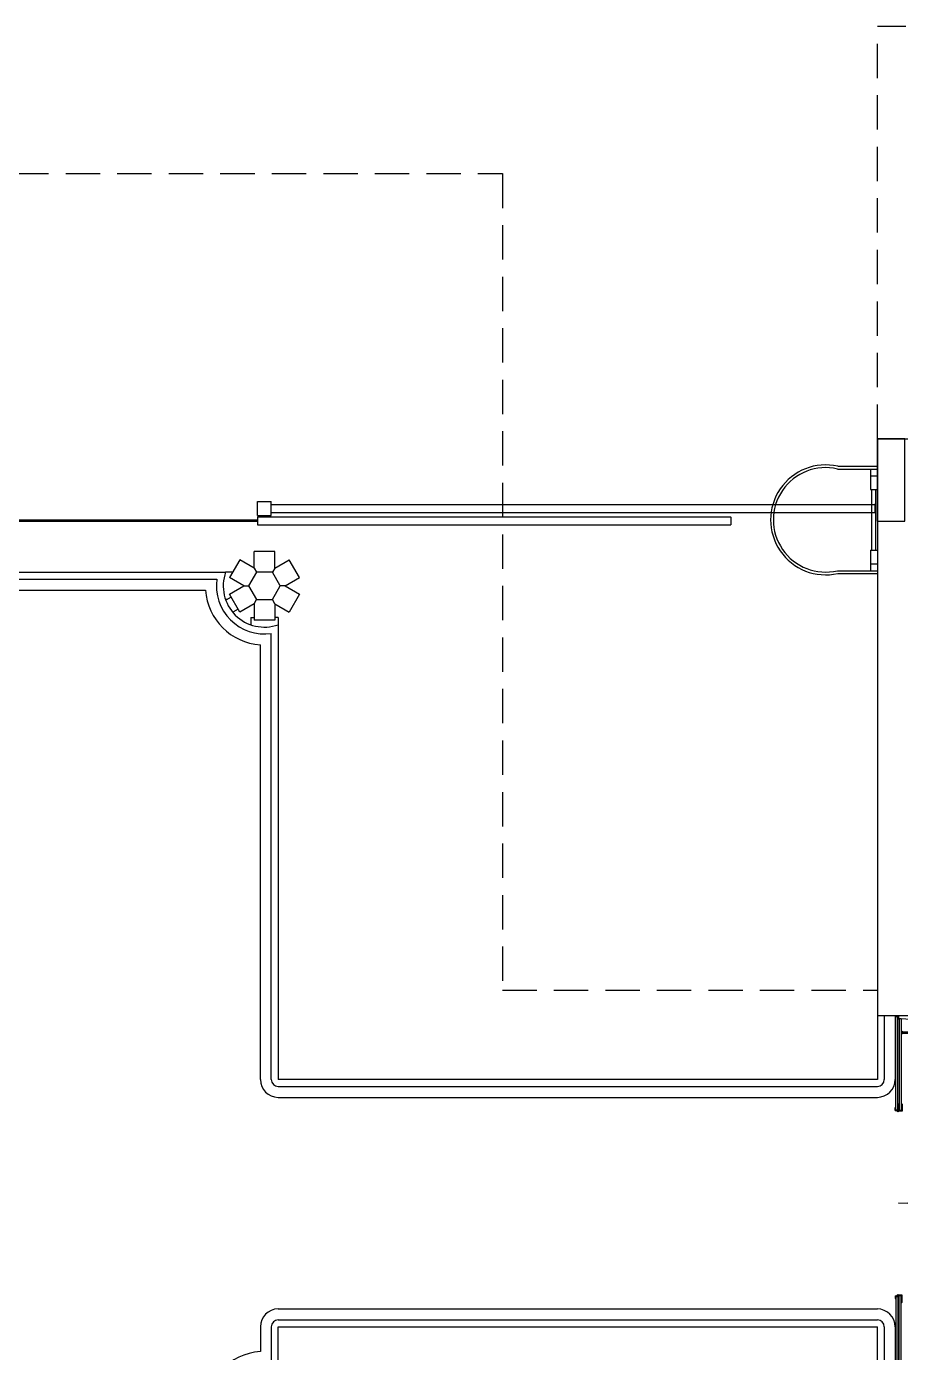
# Model space of a CAD drawing. Header units: millimetres. Extents: x 1887 to 2405, y 1100 to 1335.
# Drawn here: x 2124.57 to 2130.93, y 1265 to 1274.65 of the extents above; entities that cross this region are included whole.
import ezdxf

# ---------------------------------------------------------------- set-up
doc = ezdxf.new("R2010")
doc.units = ezdxf.units.MM
doc.linetypes.add('HIDDEN', pattern=[0.375, 0.25, -0.125])
for name, color, linetype in [('AR- ALV1', 235, 'Continuous'), ('AR-ALV', 2, 'Continuous'), ('AR-CORRIMAO-V1', 2, 'Continuous'), ('AR-ESTC', 3, 'Continuous'), ('AR-ESTMA-C', 3, 'Continuous'), ('AR-ESTMA-V', 1, 'Continuous'), ('AR-PERGOLAPROJ', 1, 'HIDDEN'), ('AR-PISO-V', 1, 'Continuous'), ('AR-PISO-V1', 1, 'Continuous'), ('AR-PORTA', 1, 'Continuous'), ('AR-PROJ', 1, 'HIDDEN'), ('AR-VIDRO', 1, 'Continuous'), ('EQUIPAMENTO', 2, 'Continuous'), ('maçaneta', 1, 'Continuous'), ('montantes', 1, 'Continuous'), ('mov', 1, 'Continuous'), ('porta-v', 2, 'Continuous')]:
    doc.layers.add(name, color=color, linetype=linetype)

# ---------------------------------------------------------------- blocks, each defined once
blk = doc.blocks.new('PV1')
at = {"layer": 'AR-VIDRO'}
for p, q in [((0.6825, 0.02), (0.005, 0.02)), ((0.6825, 0.005), (0.005, 0.005)), ((0.0215, 0.0443), (0.0215, 0.0293)), ((0.0215, 0.0443), (0.6875, 0.0443)), ((0.0215, 0.0293), (0.6875, 0.0293)), ((2.7035, 0.0443), (2.0375, 0.0443)), ((2.7035, 0.0293), (2.0375, 0.0293)), ((2.0425, 0.02), (2.72, 0.02)), ((2.0425, 0.005), (2.72, 0.005)), ((2.7035, 0.0443), (2.7035, 0.0293))]:
    blk.add_line(p, q, dxfattribs=at)
at = {"layer": 'maçaneta'}
for p, q in [((0.1165, 0.0993), (0.1265, 0.0993)), ((0.1165, 0.0493), (0.1165, 0.0993)), ((0.1265, 0.0493), (0.1265, 0.0993)), ((2.5985, 0.0493), (2.5985, 0.0993)), ((2.6085, 0.0993), (2.5985, 0.0993)), ((2.6085, 0.0493), (2.6085, 0.0993)), ((0.1115, 0.0443), (0.1115, 0.0493)), ((0.1115, 0.0493), (0.1315, 0.0493)), ((0.1315, 0.0443), (0.1315, 0.0493)), ((2.6135, 0.0493), (2.5935, 0.0493)), ((2.5935, 0.0443), (2.5935, 0.0493)), ((2.6135, 0.0443), (2.6135, 0.0493))]:
    blk.add_line(p, q, dxfattribs=at)
at = {"layer": 'montantes'}
for p, q in [((0, 0), (0, 0.025)), ((0, 0.025), (0.02, 0.025)), ((0, 0), (0.02, 0)), ((0.005, 0.005), (0.005, 0.02)), ((0.02, 0.02), (0.02, 0.025)), ((0.02, 0), (0.02, 0.005)), ((0.6425, 0.0493), (0.6925, 0.0493)), ((0.6425, 0.025), (0.6925, 0.025)), ((0.6875, 0.025), (0.6675, 0.025)), ((0.6675, 0.02), (0.6675, 0.025)), ((0.6675, 0), (0.6675, 0.005)), ((0.6875, 0), (0.6675, 0)), ((0.6825, 0.005), (0.6825, 0.02)), ((0.6875, 0.0443), (0.6875, 0.0293)), ((0.6875, 0), (0.6875, 0.025)), ((0.6925, 0.0493), (0.6925, 0.025)), ((2.0325, 0.0493), (2.0325, 0.025)), ((2.0825, 0.0493), (2.0325, 0.0493)), ((2.0825, 0.025), (2.0325, 0.025)), ((2.0375, 0.0443), (2.0375, 0.0293)), ((2.0375, 0.025), (2.0575, 0.025)), ((2.0375, 0), (2.0375, 0.025)), ((2.0375, 0), (2.0575, 0)), ((2.0425, 0.005), (2.0425, 0.02)), ((2.0575, 0.02), (2.0575, 0.025)), ((2.0575, 0), (2.0575, 0.005)), ((2.705, 0.02), (2.705, 0.025)), ((2.725, 0.025), (2.705, 0.025)), ((2.705, 0), (2.705, 0.005)), ((2.725, 0), (2.705, 0)), ((2.72, 0.005), (2.72, 0.02)), ((2.725, 0), (2.725, 0.025))]:
    blk.add_line(p, q, dxfattribs=at)
for centre in [(0.6925, 0.02), (2.0325, 0.02)]:
    blk.add_circle(centre, 0.005, dxfattribs=at)
for centre, start, end in [((0.6425, 0.0443), 90, 180), ((0.6425, 0.03), 180, 270), ((2.0825, 0.0443), 0, 90), ((2.0825, 0.03), 270, 0)]:
    blk.add_arc(centre, 0.005, start, end, dxfattribs=at)
at = {"layer": 'mov'}
for centre, start, end in [((0.692, 0.025), 0, 178.35472), ((2.033, 0.025), 1.64528, 180)]:
    blk.add_arc(centre, 0.6705, start, end, dxfattribs=at)
blk = doc.blocks.new('escada tipo marinheiro')
at = {"layer": 'EQUIPAMENTO'}
for p, q in [((-0.3382, 0.0101), (-0.05, 0.0101)), ((-0.05, 0.0101), (-0.05, -0.16)), ((-0.3405, -0.01), (-0.05, -0.01)), ((-0.1, -0.01), (-0.1, -0.16)), ((-0.1, -0.06), (-0.05, -0.06)), ((-0.1, -0.16), (-0.05, -0.16)), ((-0.09, -0.6), (-0.09, -0.16)), ((-0.06, -0.6), (-0.06, -0.16)), ((-0.1, -0.6), (-0.05, -0.6)), ((-0.1, -0.6), (-0.1, -0.75)), ((-0.05, -0.6), (-0.05, -0.77)), ((-0.3405, -0.75), (-0.05, -0.75)), ((-0.3382, -0.77), (-0.05, -0.77)), ((-0.1, -0.7), (-0.05, -0.7))]:
    blk.add_line(p, q, dxfattribs=at)
for radius, start, end in [(0.4, 77.17773, 282.82227), (0.38, 76.84274, 283.15726)]:
    blk.add_arc((-0.427, -0.38), radius, start, end, dxfattribs=at)
blk = doc.blocks.new('pilar15')
at = {"layer": 'AR-ESTMA-C'}
for p, q in [((0.075, 0.25), (-0.075, 0.25)), ((-0.075, 0.1299), (-0.075, 0.25)), ((0.075, 0.1299), (0.075, 0.25)), ((-0.179, 0.19), (-0.254, 0.06)), ((-0.075, 0.1299), (-0.179, 0.19)), ((-0.075, 0.1299), (-0.0577, 0.1)), ((0.075, 0.1299), (0.0577, 0.1)), ((0.075, 0.1299), (0.179, 0.19)), ((0.254, 0.06), (0.179, 0.19)), ((-0.15, 0), (-0.254, 0.06)), ((-0.254, -0.06), (-0.15, 0)), ((-0.15, 0), (-0.1155, 0)), ((0.15, 0), (0.1155, 0)), ((0.15, 0), (0.254, 0.06)), ((0.15, 0), (0.254, -0.06)), ((-0.179, -0.19), (-0.254, -0.06)), ((0.254, -0.06), (0.179, -0.19)), ((-0.075, -0.1299), (-0.179, -0.19)), ((-0.075, -0.1299), (-0.0577, -0.1)), ((-0.075, -0.1299), (-0.075, -0.25)), ((0.075, -0.1299), (0.0577, -0.1)), ((0.075, -0.1299), (0.179, -0.19)), ((0.075, -0.1299), (0.075, -0.25)), ((0.075, -0.25), (-0.075, -0.25))]:
    blk.add_line(p, q, dxfattribs=at)
blk.add_lwpolyline([(0.0577, 0.1), (-0.0577, 0.1), (-0.1155, 0), (-0.0577, -0.1), (0.0577, -0.1), (0.1155, 0)], close=True, dxfattribs=at)
blk = doc.blocks.new('GR17-P')
at = {"layer": 'AR-PISO-V', "ltscale": 0.25}
for p, q in [((7.9071, -0.655), (4.463, -0.655)), ((4.463, -0.655), (4.463, -0.665)), ((7.9071, -0.665), (4.463, -0.665))]:
    blk.add_line(p, q, dxfattribs=at)
at = {"layer": 'porta-v'}
for p, q in [((0.05, -0.5422), (0.05, -0.5978)), ((4.443, -0.54), (0.0523, -0.54)), ((4.443, -0.62), (4.443, -0.52)), ((4.443, -0.52), (4.543, -0.52)), ((4.543, -0.62), (4.543, -0.52)), ((7.9071, -0.62), (7.9071, -0.52)), ((7.9071, -0.52), (8.0071, -0.52)), ((8.0071, -0.62), (8.0071, -0.52)), ((8.0071, -0.54), (12.3978, -0.54)), ((12.4, -0.5422), (12.4, -0.5978)), ((4.443, -0.6), (0.0523, -0.6)), ((4.443, -0.62), (4.543, -0.62)), ((7.9071, -0.62), (8.0071, -0.62)), ((7.9071, -0.6323), (7.9071, -0.6878)), ((7.9093, -0.63), (11.3489, -0.63)), ((8.0071, -0.6), (12.3978, -0.6)), ((11.3512, -0.6323), (11.3512, -0.6878)), ((7.9093, -0.69), (11.3489, -0.69))]:
    blk.add_line(p, q, dxfattribs=at)
for centre, start, end in [((0.0523, -0.5422), 90, 180), ((12.3978, -0.5422), 360, 90), ((0.0523, -0.5978), 180, 270), ((7.9093, -0.6323), 90, 180), ((11.3489, -0.6323), 360, 90), ((12.3978, -0.5978), 270, 0), ((7.9093, -0.6878), 180, 270), ((11.3489, -0.6878), 270, 0)]:
    blk.add_arc(centre, 0.00225, start, end, dxfattribs=at)

msp = doc.modelspace()

# ---------------------------------------------------------------- linework, layer by layer
at = {"layer": 'AR- ALV1'}
for p, q in [((2130.7597, 1271.6485), (2131.6097, 1271.6485)), ((2130.7597, 1271.0485), (2130.7597, 1271.6485)), ((2130.7597, 1254.9985), (2130.7597, 1265.186))]:
    msp.add_line(p, q, dxfattribs=at)
at = {"layer": 'AR-ALV'}
for p in [(2130.7597, 1271.0485), (2133.6597, 1267.4485)]:
    msp.add_line(p, (2130.7597, 1267.4485), dxfattribs=at)
at = {"layer": 'AR-CORRIMAO-V1'}
for p, q in [((2123.1804, 1270.6278), (2125.9517, 1270.6278)), ((2123.2629, 1270.5478), (2125.8691, 1270.5478)), ((2126.3481, 1267.0278), (2126.3481, 1270.2314)), ((2126.2681, 1266.9861), (2126.2681, 1270.1489)), ((2130.8097, 1267.4485), (2130.8097, 1266.9859)), ((2130.8897, 1267.4485), (2130.8897, 1266.9859)), ((2126.3481, 1266.986), (2126.3481, 1267.2778)), ((2126.3981, 1266.936), (2130.7597, 1266.936)), ((2126.3981, 1266.856), (2130.7597, 1266.856)), ((2126.3981, 1265.316), (2130.7597, 1265.316)), ((2126.3981, 1265.236), (2130.7597, 1265.236)), ((2126.2681, 1265.186), (2126.2681, 1265.0068)), ((2126.3481, 1265.186), (2126.3481, 1264.9242)), ((2130.8097, 1265.186), (2130.8097, 1264.7235)), ((2130.8897, 1265.186), (2130.8897, 1264.7235))]:
    msp.add_line(p, q, dxfattribs=at)
for centre, radius, start, end in [((2126.2981, 1270.5778), 0.35, 171.78679, 278.21321), ((2126.2981, 1270.5778), 0.43, 184.00063, 265.99937), ((2126.3981, 1266.986), 0.13, 180, 270), ((2126.3981, 1266.986), 0.05, 180, 270), ((2130.7597, 1266.986), 0.05, 270, 360), ((2130.7597, 1266.986), 0.13, 270, 360), ((2126.3981, 1265.186), 0.13, 90, 180), ((2130.7597, 1265.186), 0.13, 360, 90), ((2126.3981, 1265.186), 0.05, 90, 180), ((2130.7597, 1265.186), 0.05, 360, 90), ((2126.2981, 1264.5778), 0.43, 94.00063, 265.99937)]:
    msp.add_arc(centre, radius, start, end, dxfattribs=at)
at = {"layer": 'AR-ESTC'}
msp.add_lwpolyline([(2130.9597, 1271.6485), (2130.7597, 1271.6485), (2130.7597, 1271.0485), (2130.9597, 1271.0485)], close=True, dxfattribs=at)
at = {"layer": 'AR-ESTMA-V', "ltscale": 0.25}
for p, q in [((2126.0671, 1270.6778), (2126.0152, 1270.6778)), ((2126.0249, 1270.4778), (2126.0152, 1270.4778)), ((2126.0566, 1270.4961), (2126.0169, 1270.4732)), ((2126.1066, 1270.4095), (2126.0669, 1270.3866)), ((2126.1981, 1270.3478), (2126.1981, 1270.295)), ((2126.1981, 1270.3478), (2126.2231, 1270.3478)), ((2126.3981, 1270.3478), (2126.3731, 1270.3478)), ((2126.3981, 1270.3478), (2126.3981, 1270.295))]:
    msp.add_line(p, q, dxfattribs=at)
at = {"layer": 'AR-PERGOLAPROJ'}
for p in [(2130.7597, 1271.6485), (2130.9679, 1274.6485)]:
    msp.add_line(p, (2130.7597, 1274.6485), dxfattribs=at)
at = {"layer": 'AR-PISO-V1'}
for p, q in [((2123.1168, 1270.6778), (2126.0152, 1270.6778)), ((2126.3981, 1270.295), (2126.3981, 1266.986)), ((2130.7597, 1267.4485), (2130.7597, 1266.986)), ((2130.7597, 1266.986), (2126.3981, 1266.986)), ((2126.3981, 1264.8607), (2126.3981, 1265.186)), ((2126.3981, 1265.186), (2130.7597, 1265.186))]:
    msp.add_line(p, q, dxfattribs=at)
msp.add_arc((2126.2981, 1270.5778), 0.3, 160.52878, 289.47122, dxfattribs=at)
at = {"layer": 'AR-PROJ'}
for p, q in [((2121.1019, 1273.5778), (2128.0301, 1273.5778)), ((2128.0301, 1273.5778), (2128.0301, 1267.636)), ((2128.0301, 1267.636), (2130.7597, 1267.636))]:
    msp.add_line(p, q, dxfattribs=at)

# ---------------------------------------------------------------- block references
at = {"layer": 'AR-ESTMA-C', "ltscale": 0.25}
msp.add_blockref('pilar15', (2126.2981, 1270.5778), dxfattribs=at)
at = {"layer": 'AR-PORTA', "ltscale": 0.25}
msp.add_blockref('GR17-P', (2118.341, 1271.711), dxfattribs=at)
at = {"layer": 'AR-PORTA', "rotation": 270}
msp.add_blockref('PV1', (2130.8897, 1267.4485), dxfattribs=at)
at = {"layer": 'EQUIPAMENTO'}
msp.add_blockref('escada tipo marinheiro', (2130.8097, 1271.4384), dxfattribs=at)

doc.saveas('drawing.dxf')
